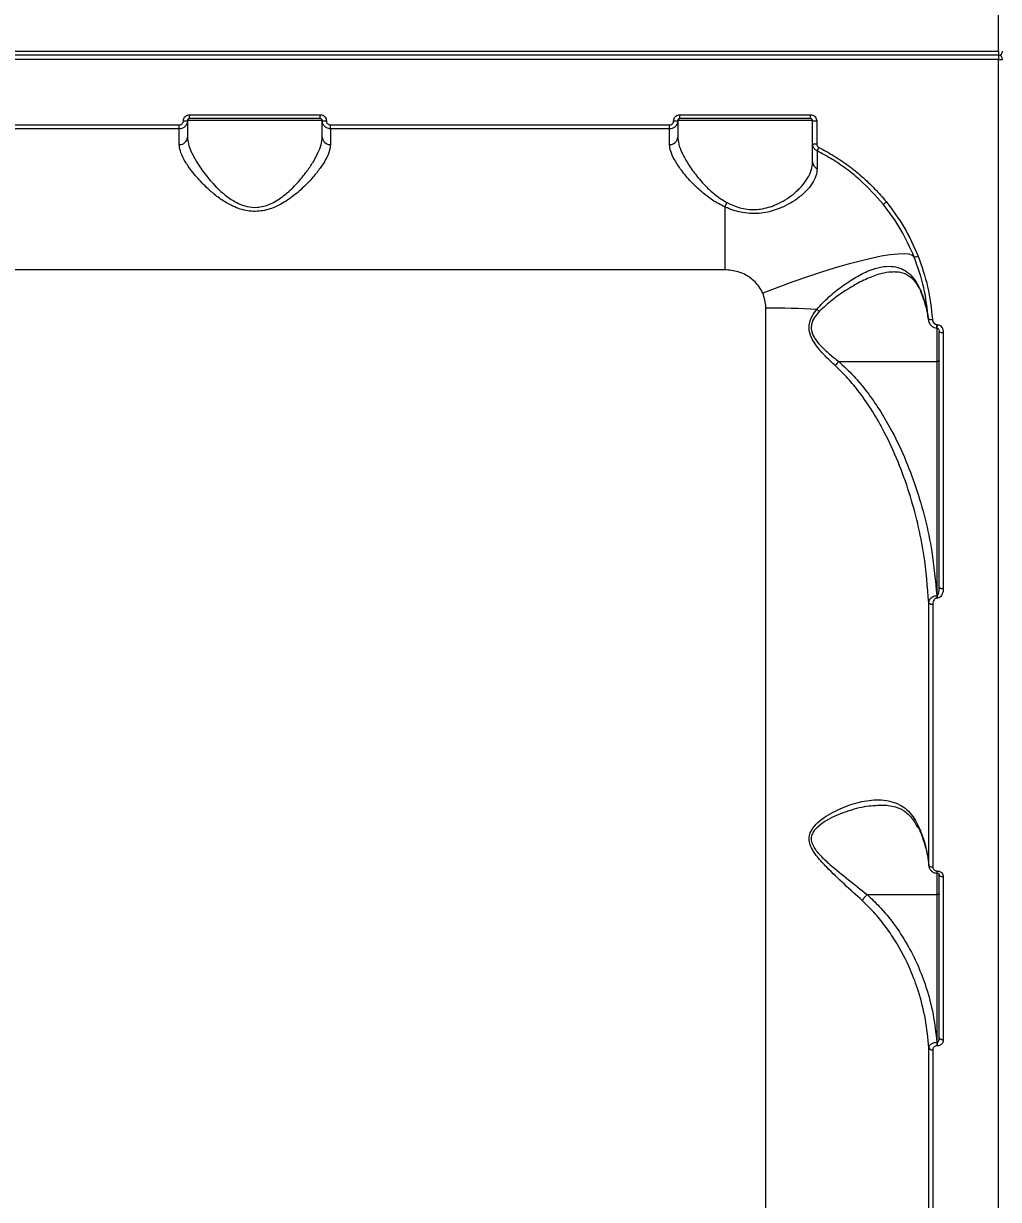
# Model space of a CAD drawing. Header units: millimetres. Extents: x -8760 to 8364, y -7998 to 7451.
# Drawn here: x 2707.8 to 2946.4, y -2688.5 to -2400.8 of the extents above; entities that cross this region are included whole.
import ezdxf

# ---------------------------------------------------------------- set-up
doc = ezdxf.new("R2010")
doc.units = ezdxf.units.MM
for name, color, linetype in [('DIKOM_ОБЪЕКТ', 7, 'Continuous'), ('DIKOM_РАЗМЕР_ЗОНА', 7, 'Continuous'), ('DIKOM_РАЗМЕР_ОБЪЕКТА', 7, 'Continuous')]:
    doc.layers.add(name, color=color, linetype=linetype)
doc.styles.add('style1', font='arial.ttf', dxfattribs={"width": 0.8})
doc.dimstyles.new('1-50', dxfattribs={"dimtxt": 300, "dimasz": 200, "dimexe": 100, "dimexo": 0, "dimgap": 100, "dimtad": 1, "dimtxsty": 'style1', "dimcen": 200, "dimclrd": 7, "dimclre": 7, "dimclrt": 7, "dimadec": 1, "dimazin": 2, "dimtfac": 1, "dimtmove": 0, "dimatfit": 2, "dimfxl": 0, "dimlwd": 25, "dimlwe": 18, "dimarcsym": 0})

# ---------------------------------------------------------------- blocks, each defined once
blk = doc.blocks.new('*D21')
at = {"layer": 'Defpoints', "color": 0, "transparency": 16777216}
for p in [(-7755.65, -10.55), (8364.4, -2410.44), (8364.4, -7897.56)]:
    blk.add_point(p, dxfattribs=at)
at = {"layer": 'DIKOM_РАЗМЕР_ЗОНА', "color": 7, "lineweight": 18, "transparency": 16777216}
for p, q in [((-7755.65, -10.55), (-7755.65, -7997.56)), ((8364.4, -2410.44), (8364.4, -7997.56))]:
    blk.add_line(p, q, dxfattribs=at)
at = {"layer": 'DIKOM_РАЗМЕР_ЗОНА', "color": 7, "lineweight": 25, "transparency": 16777216}
blk.add_line((-7555.65, -7897.56), (8164.4, -7897.56), dxfattribs=at)
at = {"layer": 'DIKOM_РАЗМЕР_ЗОНА', "color": 7, "transparency": 16777216}
for points in [[(-7555.65, -7864.23), (-7555.65, -7930.9), (-7755.65, -7897.56)], [(8164.4, -7864.23), (8164.4, -7930.9), (8364.4, -7897.56)]]:
    blk.add_solid(points, dxfattribs=at)
at = {"layer": 'DIKOM_РАЗМЕР_ЗОНА', "color": 7, "transparency": 16777216, "insert": (1040.74, -7644.39), "char_height": 300, "attachment_point": 5, "style": 'style1'}
blk.add_mtext('16100', dxfattribs=at)
blk = doc.blocks.new('*D19')
at = {"layer": 'Defpoints', "color": 0, "transparency": 16777216}
for p in [(-5756.7, -306.55), (6365.48, -2710.55), (6365.48, -7111.41)]:
    blk.add_point(p, dxfattribs=at)
at = {"layer": 'DIKOM_РАЗМЕР_ОБЪЕКТА', "color": 7, "lineweight": 18, "transparency": 16777216}
for p, q in [((-5756.7, -306.55), (-5756.7, -7211.41)), ((6365.48, -2710.55), (6365.48, -7211.41))]:
    blk.add_line(p, q, dxfattribs=at)
at = {"layer": 'DIKOM_РАЗМЕР_ОБЪЕКТА', "color": 7, "lineweight": 25, "transparency": 16777216}
blk.add_line((-5556.7, -7111.41), (6165.48, -7111.41), dxfattribs=at)
at = {"layer": 'DIKOM_РАЗМЕР_ОБЪЕКТА', "color": 7, "transparency": 16777216}
for points in [[(-5556.7, -7078.08), (-5556.7, -7144.75), (-5756.7, -7111.41)], [(6165.48, -7078.08), (6165.48, -7144.75), (6365.48, -7111.41)]]:
    blk.add_solid(points, dxfattribs=at)
at = {"layer": 'DIKOM_РАЗМЕР_ОБЪЕКТА', "color": 7, "transparency": 16777216, "insert": (1047.24, -6858.24), "char_height": 300, "attachment_point": 5, "style": 'style1'}
blk.add_mtext('12100', dxfattribs=at)

msp = doc.modelspace()

# ---------------------------------------------------------------- linework, layer by layer
at = {"layer": 'DIKOM_ОБЪЕКТ', "color": 7, "linetype": 'Continuous', "lineweight": 15}
for p, q in [((2946.392, -2407.552), (2946.392, -1988.554)), ((2462.391, -2407.552), (2946.392, -2407.552)), ((2946.392, -2407.552), (2946.392, -2408.554)), ((2946.392, -2408.554), (2462.391, -2408.554)), ((2946.392, -2409.557), (2462.391, -2409.557)), ((2946.392, -2408.554), (2946.392, -2409.557)), ((2946.392, -2828.554), (2946.392, -2409.557)), ((2662.891, -2425.595), (2745.892, -2425.595)), ((2745.892, -2426.554), (2745.892, -2425.595)), ((2747.892, -2424.554), (2747.892, -2428.605)), ((2780.892, -2424.554), (2747.892, -2424.554)), ((2748.392, -2423.089), (2780.392, -2423.089)), ((2748.392, -2424.054), (2748.392, -2423.089)), ((2780.392, -2424.054), (2748.392, -2424.054)), ((2780.392, -2424.054), (2780.392, -2423.089)), ((2780.892, -2428.605), (2780.892, -2424.554)), ((2782.891, -2425.595), (2865.892, -2425.595)), ((2782.891, -2426.554), (2782.891, -2425.595)), ((2865.892, -2426.554), (2865.892, -2425.595)), ((2867.891, -2424.554), (2867.891, -2428.605)), ((2900.891, -2424.554), (2867.891, -2424.554)), ((2868.392, -2423.089), (2900.392, -2423.089)), ((2868.392, -2424.054), (2868.392, -2423.089)), ((2900.392, -2424.054), (2868.392, -2424.054)), ((2900.392, -2424.054), (2900.392, -2423.089)), ((2900.891, -2430.167), (2900.891, -2424.554)), ((2901.892, -2424.592), (2901.892, -2430.219)), ((2745.892, -2426.554), (2662.891, -2426.554)), ((2745.892, -2430.412), (2745.892, -2426.554)), ((2782.891, -2426.554), (2782.891, -2430.412)), ((2865.892, -2426.554), (2782.891, -2426.554)), ((2865.892, -2430.412), (2865.892, -2426.554)), ((2879.392, -2445.648), (2879.392, -2461.057)), ((2879.392, -2461.057), (2529.392, -2461.057)), ((2927.494, -2466.705), (2927.504, -2466.728)), ((2889.442, -2790.554), (2889.442, -2470.402)), ((2931.297, -2474.458), (2931.392, -2474.458)), ((2931.297, -2475.301), (2931.297, -2474.458)), ((2931.392, -2475.301), (2931.392, -2474.458)), ((2931.297, -2475.301), (2931.392, -2475.301)), ((2931.392, -2483.471), (2931.392, -2475.291)), ((2931.892, -2538.755), (2931.892, -2476.238)), ((2932.891, -2476.4), (2932.891, -2539.066)), ((2907.279, -2483.471), (2931.392, -2483.471)), ((2931.392, -2540.76), (2931.392, -2483.471)), ((2931.27, -2540.76), (2931.392, -2540.76)), ((2931.27, -2540.76), (2931.27, -2541.407)), ((2931.392, -2540.76), (2931.392, -2541.407)), ((2929.334, -2606.749), (2929.334, -2542.569)), ((2930.332, -2542.866), (2930.332, -2607.187)), ((2931.392, -2541.407), (2931.27, -2541.407)), ((2929.268, -2606.458), (2929.302, -2606.883)), ((2931.359, -2608.16), (2931.392, -2608.16)), ((2931.359, -2608.684), (2931.359, -2608.16)), ((2931.359, -2608.684), (2931.392, -2608.684)), ((2931.392, -2608.684), (2931.392, -2608.16)), ((2931.392, -2613.907), (2931.392, -2608.683)), ((2931.892, -2648.866), (2931.892, -2609.097)), ((2932.891, -2609.576), (2932.891, -2649.439)), ((2914.231, -2613.907), (2931.392, -2613.907)), ((2931.392, -2650.061), (2931.392, -2613.907)), ((2931.288, -2650.061), (2931.392, -2650.061)), ((2931.288, -2650.061), (2931.288, -2650.961)), ((2931.392, -2650.061), (2931.392, -2650.961)), ((2929.334, -2717.221), (2929.334, -2651.39)), ((2930.332, -2651.927), (2930.332, -2717.904)), ((2931.392, -2650.961), (2931.288, -2650.961))]:
    msp.add_line(p, q, dxfattribs=at)
at = {"layer": 'DIKOM_ОБЪЕКТ', "color": 7, "linetype": 'Continuous', "lineweight": 15, "flags": 128}
for points in [[(2925.785, -2457.938), (2925.308, -2457.524), (2924.469, -2457.26), (2923.276, -2457.151), (2921.743, -2457.196), (2919.882, -2457.396), (2917.714, -2457.749), (2915.259, -2458.251), (2912.541, -2458.897), (2909.588, -2459.681), (2906.429, -2460.595), (2903.095, -2461.63), (2899.618, -2462.776), (2896.033, -2464.021), (2892.376, -2465.353), (2888.682, -2466.76)], [(2927.438, -2466.376), (2927.468, -2466.627), (2927.494, -2466.705)], [(2931.892, -2483.305), (2931.882, -2483.338), (2931.853, -2483.369), (2931.807, -2483.397), (2931.745, -2483.422), (2931.669, -2483.443), (2931.583, -2483.458), (2931.489, -2483.468), (2931.392, -2483.471)], [(2931.892, -2538.755), (2931.911, -2538.816), (2931.968, -2538.874), (2932.06, -2538.928), (2932.184, -2538.975), (2932.336, -2539.013), (2932.509, -2539.042), (2932.696, -2539.06), (2932.891, -2539.066)], [(2929.334, -2606.749), (2929.365, -2606.836), (2929.43, -2606.919), (2929.526, -2606.995), (2929.651, -2607.061), (2929.799, -2607.115), (2929.966, -2607.154), (2930.146, -2607.179), (2930.332, -2607.187)], [(2931.892, -2609.097), (2931.911, -2609.191), (2931.968, -2609.28), (2932.06, -2609.363), (2932.184, -2609.436), (2932.336, -2609.495), (2932.509, -2609.54), (2932.696, -2609.567), (2932.891, -2609.576)], [(2931.892, -2613.746), (2931.882, -2613.777), (2931.853, -2613.807), (2931.807, -2613.835), (2931.745, -2613.859), (2931.669, -2613.88), (2931.583, -2613.894), (2931.489, -2613.904), (2931.392, -2613.907)], [(2931.892, -2648.866), (2931.911, -2648.978), (2931.968, -2649.085), (2932.06, -2649.184), (2932.184, -2649.271), (2932.336, -2649.343), (2932.509, -2649.396), (2932.696, -2649.428), (2932.891, -2649.439)]]:
    msp.add_lwpolyline(points, dxfattribs=at)
at = {"layer": 'DIKOM_ОБЪЕКТ', "color": 7, "linetype": 'Continuous', "lineweight": 15}
for centre, radius, start, end in [((2946.392, -2407.554), 1, 270, 0), ((2946.392, -2409.554), 1, 0, 90), ((2946.64, -2303.828), 105.729, 269.86568, 270.40755), ((2747.141, -2418.021), 6.576, 267.82314, 276.54979), ((2781.642, -2418.017), 6.58, 263.45262, 272.17445), ((2867.142, -2418.028), 6.569, 267.81828, 276.55465), ((2901.642, -2418.01), 6.587, 263.45602, 272.17313), ((2745.984, -2428.503), 1.911, 267.24198, 356.96167), ((2782.8, -2428.503), 1.911, 183.04634, 272.75001), ((2865.983, -2428.503), 1.911, 267.24198, 356.96167), ((2901.642, -2425.327), 4.898, 261.18088, 272.91861), ((2893.644, -2426.911), 9.748, 328.86584, 334.46611), ((2902.652, -2434.6), 1.761, 181.83907, 248.86682), ((2873.003, -2441.683), 7.519, 328.18077, 337.15619), ((2916.537, -2441.845), 3.552, 297.44931, 312.79312), ((2925.63, -2455.569), 2.374, 273.73646, 297.11872), ((2889.562, -2706.827), 236.425, 87.00387, 90.02915), ((2906.072, -2466.318), 6.055, 226.70678, 234.35751), ((2929.87, -2471.222), 1.97, 250.86305, 280.2086), ((2932.648, -2474.731), 1.687, 243.35141, 278.29598), ((2913.391, -2489.434), 8.539, 135.70852, 144.61239), ((2930.129, -2541.721), 1.163, 226.87242, 280.03273), ((2930.182, -2651.01), 0.929, 204.11548, 279.29067)]:
    msp.add_arc(centre, radius, start, end, dxfattribs=at)
for points, knots in [([(2747.892, -2424.554), (2747.882, -2424.702), (2747.857, -2425.074), (2747.617, -2425.637), (2747.165, -2426.143), (2746.566, -2426.488), (2746.116, -2426.532), (2745.892, -2426.554)], [0, 0, 0, 0, 0.1417214, 0.3563983, 0.5710163, 0.7855269, 1, 1, 1, 1]), ([(2745.892, -2425.595), (2746.004, -2425.584), (2746.229, -2425.562), (2746.528, -2425.389), (2746.754, -2425.135), (2746.874, -2424.853), (2746.887, -2424.666), (2746.892, -2424.592)], [0, 0, 0, 0, 0.2143387, 0.4285585, 0.6431267, 0.8580356, 1, 1, 1, 1]), ([(2746.892, -2424.592), (2746.899, -2424.481), (2746.917, -2424.202), (2747.097, -2423.779), (2747.436, -2423.398), (2747.886, -2423.139), (2748.223, -2423.105), (2748.392, -2423.089)], [0, 0, 0, 0, 0.1418235, 0.3566804, 0.5712313, 0.7856942, 1, 1, 1, 1]), ([(2748.392, -2424.054), (2748.336, -2424.06), (2748.223, -2424.071), (2748.073, -2424.157), (2747.96, -2424.284), (2747.9, -2424.424), (2747.894, -2424.517), (2747.892, -2424.554)], [0, 0, 0, 0, 0.2139967, 0.4282554, 0.6428197, 0.8579091, 1, 1, 1, 1]), ([(2780.392, -2423.089), (2780.502, -2423.096), (2780.78, -2423.114), (2781.202, -2423.294), (2781.583, -2423.634), (2781.842, -2424.085), (2781.875, -2424.423), (2781.891, -2424.592)], [0, 0, 0, 0, 0.140507, 0.3549631, 0.5698041, 0.7848834, 1, 1, 1, 1]), ([(2780.892, -2424.554), (2780.886, -2424.498), (2780.875, -2424.386), (2780.789, -2424.236), (2780.662, -2424.122), (2780.521, -2424.063), (2780.428, -2424.057), (2780.392, -2424.054)], [0, 0, 0, 0, 0.215521, 0.430799, 0.6454389, 0.8598763, 1, 1, 1, 1]), ([(2782.891, -2426.554), (2782.745, -2426.545), (2782.374, -2426.52), (2781.811, -2426.281), (2781.303, -2425.829), (2780.958, -2425.229), (2780.914, -2424.779), (2780.892, -2424.554)], [0, 0, 0, 0, 0.1406451, 0.3553486, 0.5702956, 0.7851318, 1, 1, 1, 1]), ([(2781.891, -2424.592), (2781.903, -2424.705), (2781.925, -2424.93), (2782.097, -2425.231), (2782.351, -2425.458), (2782.632, -2425.578), (2782.818, -2425.59), (2782.891, -2425.595)], [0, 0, 0, 0, 0.2151996, 0.4301501, 0.6450683, 0.8597019, 1, 1, 1, 1]), ([(2867.891, -2424.554), (2867.882, -2424.702), (2867.857, -2425.074), (2867.617, -2425.637), (2867.165, -2426.144), (2866.566, -2426.488), (2866.116, -2426.532), (2865.892, -2426.554)], [0, 0, 0, 0, 0.1417145, 0.3563809, 0.570887, 0.7853871, 1, 1, 1, 1]), ([(2865.892, -2425.595), (2866.004, -2425.584), (2866.229, -2425.562), (2866.528, -2425.389), (2866.755, -2425.135), (2866.875, -2424.853), (2866.887, -2424.666), (2866.891, -2424.592)], [0, 0, 0, 0, 0.2143026, 0.4284863, 0.6432205, 0.8580932, 1, 1, 1, 1]), ([(2866.891, -2424.592), (2866.899, -2424.481), (2866.917, -2424.202), (2867.097, -2423.779), (2867.437, -2423.398), (2867.886, -2423.139), (2868.223, -2423.105), (2868.392, -2423.089)], [0, 0, 0, 0, 0.14182954, 0.35669561, 0.57139043, 0.78568507, 1, 1, 1, 1]), ([(2868.392, -2424.054), (2868.335, -2424.06), (2868.223, -2424.071), (2868.073, -2424.157), (2867.96, -2424.284), (2867.9, -2424.424), (2867.894, -2424.517), (2867.891, -2424.554)], [0, 0, 0, 0, 0.2139967, 0.4282554, 0.6428197, 0.8579091, 1, 1, 1, 1]), ([(2900.392, -2423.089), (2900.502, -2423.096), (2900.78, -2423.114), (2901.202, -2423.294), (2901.583, -2423.635), (2901.842, -2424.085), (2901.875, -2424.423), (2901.892, -2424.592)], [0, 0, 0, 0, 0.1404971, 0.3551258, 0.5698004, 0.7848645, 1, 1, 1, 1]), ([(2900.891, -2424.554), (2900.886, -2424.498), (2900.875, -2424.386), (2900.789, -2424.236), (2900.662, -2424.122), (2900.521, -2424.063), (2900.428, -2424.057), (2900.392, -2424.054)], [0, 0, 0, 0, 0.215521, 0.430799, 0.6454389, 0.8598763, 1, 1, 1, 1]), ([(2782.891, -2430.412), (2782.827, -2430.967), (2782.699, -2432.079), (2781.772, -2434.056), (2780.424, -2436.177), (2778.538, -2438.554), (2776.087, -2441.134), (2773, -2443.692), (2769.602, -2445.727), (2766.479, -2446.68), (2764.034, -2446.798), (2762.157, -2446.586), (2760.323, -2446.063), (2758.208, -2445.142), (2755.956, -2443.763), (2753.306, -2441.662), (2750.703, -2439.109), (2748.495, -2436.391), (2746.962, -2433.982), (2746.058, -2431.994), (2745.944, -2430.91), (2745.892, -2430.412)], [0, 0, 0, 0, 0.0554747, 0.1110243, 0.1664974, 0.2220047, 0.2900236, 0.3579616, 0.422677, 0.4774062, 0.5052501, 0.5330939, 0.5627077, 0.5923752, 0.6404311, 0.6885841, 0.7603264, 0.8320636, 0.8910005, 0.9498678, 1, 1, 1, 1]), ([(2747.892, -2428.605), (2747.939, -2429.129), (2748.04, -2430.265), (2748.843, -2432.346), (2750.198, -2434.858), (2752.167, -2437.704), (2754.462, -2440.377), (2756.839, -2442.593), (2758.831, -2444.044), (2760.738, -2445.028), (2762.67, -2445.683), (2764.402, -2445.827), (2766.023, -2445.636), (2767.309, -2445.309), (2769.499, -2444.363), (2772.097, -2442.528), (2774.824, -2439.847), (2777.004, -2437.163), (2778.687, -2434.663), (2779.882, -2432.453), (2780.717, -2430.37), (2780.833, -2429.198), (2780.892, -2428.605)], [0, 0, 0, 0, 0.0507145, 0.1099142, 0.1707249, 0.2426529, 0.3164743, 0.3637473, 0.411986, 0.4400466, 0.46886, 0.5101032, 0.5210897, 0.5468216, 0.5734063, 0.6369342, 0.7046134, 0.7741485, 0.8302523, 0.8873294, 0.9428801, 1, 1, 1, 1]), ([(2879.392, -2445.648), (2878.369, -2445.125), (2876.32, -2444.079), (2873.475, -2441.802), (2870.77, -2439.188), (2868.549, -2436.462), (2866.996, -2434.045), (2866.065, -2432.027), (2865.947, -2430.925), (2865.892, -2430.412)], [0, 0, 0, 0, 0.1281542, 0.2567418, 0.4268198, 0.5968796, 0.7373102, 0.8775717, 1, 1, 1, 1]), ([(2867.891, -2428.605), (2867.941, -2429.145), (2868.048, -2430.3), (2868.874, -2432.411), (2870.246, -2434.933), (2872.226, -2437.786), (2874.607, -2440.517), (2877.146, -2442.91), (2878.995, -2444.033), (2879.932, -2444.602)], [0, 0, 0, 0, 0.1227122, 0.2624626, 0.406018, 0.5749276, 0.7482651, 0.8723719, 1, 1, 1, 1]), ([(2901.988, -2431.951), (2901.936, -2431.923), (2901.687, -2431.788), (2901.304, -2431.441), (2900.958, -2430.843), (2900.914, -2430.392), (2900.891, -2430.167)], [0, 0, 0, 0, 0.0805842, 0.3869839, 0.6935693, 1, 1, 1, 1]), ([(2900.891, -2434.656), (2900.891, -2433.81), (2900.891, -2432.068), (2900.891, -2430.493), (2900.891, -2430.277), (2900.891, -2430.167)], [0, 0, 0, 0, 0.3175199, 0.6539179, 1, 1, 1, 1]), ([(2901.892, -2430.219), (2901.903, -2430.332), (2901.925, -2430.557), (2902.098, -2430.857), (2902.289, -2431.031), (2902.414, -2431.099), (2902.44, -2431.113)], [0, 0, 0, 0, 0.3066804, 0.6132147, 0.9193521, 1, 1, 1, 1]), ([(2902.44, -2431.113), (2903.681, -2431.781), (2906.165, -2433.119), (2909.663, -2435.506), (2912.991, -2438.182), (2916.128, -2441.145), (2918.01, -2443.349), (2918.951, -2444.451)], [0, 0, 0, 0, 0.1976848, 0.3953787, 0.5930845, 0.7965494, 1, 1, 1, 1]), ([(2901.988, -2431.951), (2901.989, -2432.047), (2901.992, -2432.242), (2902.001, -2433.649), (2902.009, -2435.131), (2902.015, -2435.994), (2902.017, -2436.242)], [0, 0, 0, 0, 0.3362292, 0.6822358, 0.9087859, 1, 1, 1, 1]), ([(2918.175, -2444.997), (2916.336, -2442.936), (2913.551, -2439.814), (2909.163, -2436.321), (2905.676, -2433.931), (2903.205, -2432.605), (2901.988, -2431.951)], [0, 0, 0, 0, 0.3951645, 0.5986776, 0.802185, 1, 1, 1, 1]), ([(2902.017, -2436.242), (2901.957, -2436.856), (2901.835, -2438.103), (2900.83, -2440.016), (2899.253, -2441.926), (2897.255, -2443.619), (2894.963, -2445.066), (2892.747, -2446.102), (2890.503, -2446.824), (2888.36, -2447.233), (2886.08, -2447.341), (2883.235, -2447.041), (2880.985, -2446.346), (2879.605, -2445.741), (2879.392, -2445.648)], [0, 0, 0, 0, 0.1084796, 0.220221, 0.327651, 0.4383079, 0.5238019, 0.6115131, 0.6745137, 0.7390844, 0.802774, 0.8688977, 0.9797337, 1, 1, 1, 1]), ([(2879.932, -2444.602), (2880.128, -2444.701), (2881.383, -2445.329), (2883.367, -2446.029), (2885.87, -2446.345), (2887.279, -2446.296), (2888.708, -2446.116), (2890.152, -2445.796), (2892.214, -2445.032), (2894.284, -2443.93), (2896.396, -2442.42), (2898.276, -2440.631), (2899.743, -2438.647), (2900.706, -2436.625), (2900.829, -2435.318), (2900.891, -2434.656)], [0, 0, 0, 0, 0.0200978, 0.1287254, 0.1852755, 0.2440068, 0.25486, 0.3167988, 0.3805913, 0.4664155, 0.5546315, 0.663826, 0.7761653, 0.8865559, 1, 1, 1, 1]), ([(2925.785, -2457.938), (2924.777, -2455.666), (2922.738, -2451.069), (2919.708, -2447.037), (2918.175, -2444.997)], [0, 0, 0, 0, 0.4941558, 1, 1, 1, 1]), ([(2918.951, -2444.451), (2920.48, -2446.488), (2923.575, -2450.608), (2925.659, -2455.306), (2926.713, -2457.682)], [0, 0, 0, 0, 0.4941805, 1, 1, 1, 1]), ([(2901.919, -2470.725), (2902.893, -2469.677), (2904.841, -2467.58), (2908.138, -2465.023), (2911.444, -2462.796), (2914.644, -2461.191), (2917.566, -2460.283), (2920.069, -2460.082), (2922.244, -2460.532), (2924.112, -2461.535), (2925.744, -2463.183), (2926.813, -2464.918), (2927.317, -2466.092), (2927.438, -2466.376)], [0, 0, 0, 0, 0.1036792, 0.2075423, 0.3205757, 0.433538, 0.5338142, 0.6340002, 0.7184873, 0.8029084, 0.8879565, 0.9729249, 1, 1, 1, 1]), ([(2929.224, -2473.084), (2928.953, -2470.53), (2928.406, -2465.358), (2926.666, -2460.432), (2925.785, -2457.938)], [0, 0, 0, 0, 0.4938449, 1, 1, 1, 1]), ([(2926.713, -2457.682), (2927.591, -2460.168), (2929.371, -2465.201), (2929.934, -2470.486), (2930.219, -2473.161)], [0, 0, 0, 0, 0.4938461, 1, 1, 1, 1]), ([(2888.682, -2466.76), (2888.415, -2466.241), (2887.666, -2464.786), (2885.66, -2462.861), (2882.711, -2461.345), (2880.505, -2461.153), (2879.392, -2461.057)], [0, 0, 0, 0, 0.1529552, 0.4283593, 0.7114312, 1, 1, 1, 1]), ([(2921.138, -2461.576), (2920.441, -2461.588), (2918.828, -2461.617), (2915.96, -2462.459), (2912.589, -2463.925), (2909.105, -2465.996), (2905.643, -2468.335), (2903.576, -2470.271), (2902.543, -2471.238)], [0, 0, 0, 0, 0.1248177, 0.28874277, 0.47501431, 0.66138877, 0.83085089, 1, 1, 1, 1]), ([(2921.133, -2461.543), (2921.306, -2461.536), (2921.948, -2461.509), (2922.917, -2461.73), (2924.028, -2462.185), (2924.988, -2462.879), (2925.87, -2463.796), (2926.653, -2464.956), (2927.201, -2465.958), (2927.438, -2466.6), (2927.487, -2466.732)], [0, 0, 0, 0, 0.0619113, 0.2304983, 0.4060303, 0.5532315, 0.6921407, 0.8399152, 0.9668604, 1, 1, 1, 1]), ([(2889.442, -2470.402), (2889.441, -2470.343), (2889.438, -2469.703), (2889.309, -2468.45), (2888.894, -2467.33), (2888.682, -2466.76)], [0, 0, 0, 0, 0.0468083, 0.5142775, 1, 1, 1, 1]), ([(2927.438, -2466.376), (2927.806, -2467.355), (2928.633, -2469.554), (2929.013, -2471.824), (2929.224, -2473.084)], [0, 0, 0, 0, 0.4451126, 1, 1, 1, 1]), ([(2927.442, -2466.723), (2927.531, -2466.938), (2927.994, -2468.047), (2928.607, -2470.095), (2929.057, -2472.064), (2929.165, -2473.12), (2929.177, -2473.243)], [0, 0, 0, 0, 0.10113709, 0.52200703, 0.94415518, 1, 1, 1, 1]), ([(2906.429, -2484.489), (2905.687, -2483.801), (2904.203, -2482.426), (2902.303, -2480.319), (2900.8, -2478.18), (2900.002, -2476.151), (2900.031, -2474.13), (2900.708, -2472.337), (2901.505, -2471.277), (2901.919, -2470.725)], [0, 0, 0, 0, 0.1847942, 0.3692499, 0.5090899, 0.6522167, 0.7508611, 0.8702017, 1, 1, 1, 1]), ([(2902.543, -2471.238), (2902.11, -2471.723), (2901.293, -2472.638), (2900.561, -2474.236), (2900.532, -2475.959), (2901.022, -2477.106), (2901.783, -2478.353), (2902.973, -2479.782), (2904.961, -2481.648), (2906.506, -2482.863), (2907.279, -2483.471)], [0, 0, 0, 0, 0.1298, 0.2451279, 0.338466, 0.4557846, 0.4772276, 0.6177297, 0.808683, 1, 1, 1, 1]), ([(2929.247, -2473.233), (2929.248, -2473.273), (2929.265, -2473.623), (2929.508, -2474.204), (2930.008, -2474.845), (2930.62, -2475.195), (2931.078, -2475.338), (2931.295, -2475.299), (2931.299, -2475.299)], [0, 0, 0, 0, 0.0374509, 0.3320656, 0.5750938, 0.7924677, 0.9963467, 1, 1, 1, 1]), ([(2930.219, -2473.161), (2930.244, -2473.327), (2930.293, -2473.655), (2930.523, -2474.057), (2930.808, -2474.32), (2931.073, -2474.442), (2931.235, -2474.453), (2931.297, -2474.458)], [0, 0, 0, 0, 0.2734589, 0.5392975, 0.7386169, 0.8988408, 1, 1, 1, 1]), ([(2931.392, -2474.458), (2931.501, -2474.467), (2931.755, -2474.489), (2932.145, -2474.689), (2932.529, -2475.079), (2932.83, -2475.673), (2932.87, -2476.149), (2932.891, -2476.4)], [0, 0, 0, 0, 0.1204656, 0.2783085, 0.4705102, 0.7208107, 1, 1, 1, 1]), ([(2931.331, -2475.312), (2931.347, -2475.307), (2931.377, -2475.299), (2931.428, -2475.303), (2931.497, -2475.327), (2931.61, -2475.409), (2931.757, -2475.605), (2931.877, -2475.9), (2931.874, -2476.132), (2931.873, -2476.24)], [0, 0, 0, 0, 0.0412541, 0.0759958, 0.1212148, 0.2248067, 0.4217059, 0.7317474, 1, 1, 1, 1]), ([(2929.334, -2542.569), (2929.026, -2538.634), (2928.515, -2532.106), (2926.699, -2523.123), (2924.622, -2515.522), (2921.931, -2508.031), (2918.89, -2501.422), (2915.667, -2495.734), (2912.663, -2491.35), (2909.597, -2487.564), (2907.488, -2485.516), (2906.429, -2484.489)], [0, 0, 0, 0, 0.186752, 0.3097308, 0.4327041, 0.5585137, 0.6842843, 0.7740106, 0.8643106, 0.9318963, 1, 1, 1, 1]), ([(2907.279, -2483.471), (2908.533, -2484.641), (2911.043, -2486.982), (2914.318, -2490.988), (2917.294, -2495.255), (2920.411, -2500.554), (2923.469, -2506.887), (2926.297, -2514.347), (2928.52, -2522.057), (2930.385, -2530.878), (2930.948, -2537.158), (2931.27, -2540.76)], [0, 0, 0, 0, 0.0792677, 0.1585927, 0.240588, 0.3226091, 0.4472333, 0.5718947, 0.6998629, 0.827838, 1, 1, 1, 1]), ([(2929.334, -2542.569), (2929.368, -2542.337), (2929.436, -2541.877), (2929.847, -2541.322), (2930.335, -2540.984), (2930.804, -2540.802), (2931.112, -2540.774), (2931.27, -2540.76)], [0, 0, 0, 0, 0.2704667, 0.5335141, 0.7181491, 0.8552456, 1, 1, 1, 1]), ([(2931.392, -2540.76), (2931.409, -2540.757), (2931.447, -2540.752), (2931.512, -2540.707), (2931.625, -2540.562), (2931.854, -2539.913), (2931.875, -2539.272), (2931.892, -2538.755)], [0, 0, 0, 0, 0.0237776, 0.0533584, 0.1069911, 0.2793321, 1, 1, 1, 1]), ([(2932.891, -2539.066), (2932.87, -2539.37), (2932.829, -2539.957), (2932.523, -2540.683), (2932.133, -2541.132), (2931.762, -2541.364), (2931.515, -2541.392), (2931.392, -2541.407)], [0, 0, 0, 0, 0.30476062, 0.58764442, 0.76652692, 0.88293039, 1, 1, 1, 1]), ([(2931.27, -2541.407), (2931.191, -2541.416), (2931.032, -2541.433), (2930.796, -2541.58), (2930.555, -2541.861), (2930.369, -2542.311), (2930.344, -2542.675), (2930.332, -2542.866)], [0, 0, 0, 0, 0.1204939, 0.2407007, 0.4167996, 0.6949426, 1, 1, 1, 1]), ([(2913.049, -2615.41), (2911.591, -2614.085), (2908.675, -2611.434), (2904.912, -2607.868), (2902.368, -2605.137), (2901.008, -2603.286), (2900.24, -2601.797), (2899.935, -2600.249), (2900.274, -2598.638), (2901.401, -2596.983), (2903.159, -2595.394), (2905.338, -2594.022), (2908.444, -2592.509), (2912.387, -2591.123), (2916.471, -2590.594), (2919.714, -2590.927), (2922.057, -2591.751), (2923.987, -2593.093), (2925.476, -2594.714), (2926.23, -2596.112), (2926.576, -2596.752)], [0, 0, 0, 0, 0.0924654, 0.1848969, 0.2390444, 0.266945, 0.2946896, 0.3210913, 0.3475532, 0.3830728, 0.4307782, 0.4788879, 0.5269505, 0.6276775, 0.72824, 0.7911976, 0.8540644, 0.9053948, 0.9566761, 1, 1, 1, 1]), ([(2917.884, -2592.102), (2916.442, -2592.165), (2913.396, -2592.299), (2909.412, -2593.5), (2906.165, -2594.784), (2903.884, -2595.969), (2902.037, -2597.365), (2900.826, -2598.832), (2900.457, -2600.286), (2900.782, -2601.653), (2901.536, -2602.911), (2902.237, -2603.743), (2903.388, -2604.986), (2905.719, -2607.118), (2909.659, -2610.317), (2912.707, -2612.71), (2914.231, -2613.907)], [0, 0, 0, 0, 0.1289508, 0.2721526, 0.3392672, 0.4064186, 0.4729974, 0.5201664, 0.5541637, 0.5880812, 0.6224433, 0.6570287, 0.6626917, 0.7379053, 0.8689235, 1, 1, 1, 1]), ([(2917.858, -2592.039), (2918.363, -2592.049), (2919.522, -2592.072), (2921.079, -2592.417), (2922.514, -2592.942), (2923.703, -2593.7), (2924.819, -2594.767), (2925.768, -2596.001), (2926.286, -2596.991), (2926.513, -2597.426)], [0, 0, 0, 0, 0.1332466, 0.3055882, 0.4476379, 0.5938051, 0.7432462, 0.8872491, 1, 1, 1, 1]), ([(2926.576, -2596.752), (2926.572, -2596.772), (2926.546, -2596.933), (2926.538, -2597.13), (2926.635, -2597.255), (2926.652, -2597.278)], [0, 0, 0, 0, 0.1036972, 0.8367719, 1, 1, 1, 1]), ([(2926.576, -2596.752), (2926.703, -2597.025), (2927.501, -2598.741), (2928.686, -2602.051), (2929.115, -2605.162), (2929.334, -2606.749)], [0, 0, 0, 0, 0.0849972, 0.5334743, 1, 1, 1, 1]), ([(2926.634, -2597.289), (2926.653, -2597.322), (2927.15, -2598.225), (2927.857, -2600.081), (2928.708, -2602.842), (2929.165, -2604.982), (2929.25, -2606.195), (2929.268, -2606.458)], [0, 0, 0, 0, 0.0114531, 0.3103698, 0.6119798, 0.9158205, 1, 1, 1, 1]), ([(2929.344, -2606.863), (2929.343, -2606.879), (2929.33, -2607.133), (2929.525, -2607.626), (2929.978, -2608.217), (2930.634, -2608.617), (2931.127, -2608.653), (2931.359, -2608.669)], [0, 0, 0, 0, 0.015522, 0.2612892, 0.5139166, 0.7708777, 1, 1, 1, 1]), ([(2930.332, -2607.187), (2930.344, -2607.302), (2930.37, -2607.531), (2930.567, -2607.835), (2930.854, -2608.055), (2931.139, -2608.15), (2931.308, -2608.157), (2931.359, -2608.16)], [0, 0, 0, 0, 0.2336119, 0.4672195, 0.6954801, 0.908626, 1, 1, 1, 1]), ([(2931.391, -2608.688), (2931.417, -2608.687), (2931.486, -2608.686), (2931.597, -2608.718), (2931.715, -2608.777), (2931.816, -2608.871), (2931.884, -2608.983), (2931.881, -2609.059), (2931.88, -2609.098)], [0, 0, 0, 0, 0.0676452, 0.1856415, 0.3241208, 0.5015558, 0.7457972, 1, 1, 1, 1]), ([(2931.392, -2608.16), (2931.467, -2608.163), (2931.714, -2608.174), (2932.128, -2608.31), (2932.548, -2608.628), (2932.837, -2609.072), (2932.873, -2609.408), (2932.891, -2609.576)], [0, 0, 0, 0, 0.0930272, 0.3037506, 0.5302057, 0.7652113, 1, 1, 1, 1]), ([(2913.049, -2615.41), (2913.076, -2615.363), (2913.165, -2615.208), (2913.391, -2614.873), (2913.766, -2614.394), (2914.074, -2614.07), (2914.228, -2613.908)], [0, 0, 0, 0, 0.1074494, 0.3494441, 0.6748374, 1, 1, 1, 1]), ([(2929.334, -2651.39), (2929.111, -2649.076), (2928.661, -2644.416), (2927.037, -2638.062), (2924.629, -2631.527), (2921.836, -2626.153), (2918.654, -2621.53), (2916.003, -2618.28), (2914.011, -2616.345), (2913.049, -2615.41)], [0, 0, 0, 0, 0.1738749, 0.3501407, 0.48806, 0.6922782, 0.7971153, 0.9019417, 1, 1, 1, 1]), ([(2914.231, -2613.907), (2914.231, -2613.907), (2914.23, -2613.907), (2914.229, -2613.907), (2914.228, -2613.908), (2914.228, -2613.908)], [0, 0, 0, 0, 0.4001975, 0.6992946, 1, 1, 1, 1]), ([(2914.228, -2613.908), (2915.238, -2614.861), (2917.663, -2617.147), (2920.981, -2621.227), (2924.124, -2626.066), (2926.71, -2631.194), (2928.875, -2636.913), (2930.545, -2643.211), (2931.041, -2647.778), (2931.288, -2650.061)], [0, 0, 0, 0, 0.09998479, 0.23990572, 0.38032001, 0.52038256, 0.66014375, 0.83006684, 1, 1, 1, 1]), ([(2929.334, -2651.39), (2929.336, -2651.364), (2929.346, -2651.191), (2929.464, -2650.888), (2929.793, -2650.54), (2930.223, -2650.285), (2930.728, -2650.11), (2931.1, -2650.078), (2931.288, -2650.061)], [0, 0, 0, 0, 0.0391324, 0.2683204, 0.4664246, 0.6436178, 0.8198933, 1, 1, 1, 1]), ([(2931.392, -2650.061), (2931.417, -2650.058), (2931.468, -2650.053), (2931.568, -2649.995), (2931.678, -2649.864), (2931.784, -2649.636), (2931.864, -2649.317), (2931.89, -2649.049), (2931.891, -2648.888), (2931.892, -2648.866)], [0, 0, 0, 0, 0.0550699, 0.1095591, 0.2435164, 0.4174816, 0.6517274, 0.9518594, 1, 1, 1, 1]), ([(2932.891, -2649.439), (2932.891, -2649.468), (2932.887, -2649.674), (2932.804, -2650.03), (2932.551, -2650.441), (2932.218, -2650.731), (2931.828, -2650.923), (2931.537, -2650.948), (2931.392, -2650.961)], [0, 0, 0, 0, 0.0392499, 0.2872427, 0.4952731, 0.6710811, 0.8353585, 1, 1, 1, 1]), ([(2931.288, -2650.961), (2931.194, -2650.969), (2931.005, -2650.985), (2930.753, -2651.107), (2930.543, -2651.293), (2930.386, -2651.552), (2930.334, -2651.776), (2930.332, -2651.907), (2930.332, -2651.927)], [0, 0, 0, 0, 0.1674146, 0.3345438, 0.5091744, 0.7130616, 0.9577696, 1, 1, 1, 1])]:
    msp.add_open_spline(points, degree=3, knots=knots, dxfattribs=at)

# ---------------------------------------------------------------- dimensions: what is measured, and where the dimension line sits
at = {"layer": 'DIKOM_РАЗМЕР_ЗОНА'}
dim = msp.add_linear_dim(base=(8364.404, -7897.564), p1=(-7755.645, -10.554), p2=(8364.404, -2410.44), text='16100', dimstyle='1-50', dxfattribs=at)
dim.commit()
dim.dimension.update_dxf_attribs({"geometry": '*D21', "text_midpoint": (1040.741, -7897.564), "dimtype": 160})
at = {"layer": 'DIKOM_РАЗМЕР_ОБЪЕКТА'}
dim = msp.add_linear_dim(base=(6365.479, -7111.412), p1=(-5756.695, -306.554), p2=(6365.479, -2710.554), text='12100', dimstyle='1-50', dxfattribs=at)
dim.commit()
dim.dimension.update_dxf_attribs({"geometry": '*D19', "text_midpoint": (1047.24, -7111.412), "dimtype": 160})

doc.saveas('drawing.dxf')
